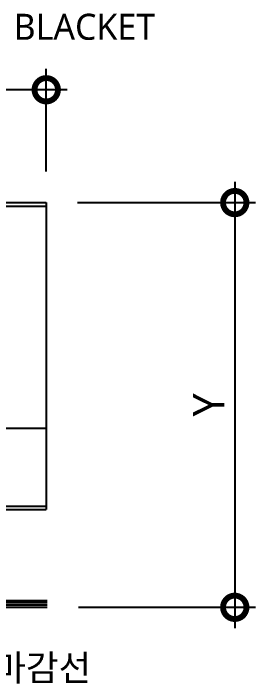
# Model space of a CAD drawing. Extents: x 4650 to 80882, y 2100 to 57300.
# Drawn here: x 10159 to 12485, y 10904 to 17348 of the extents above; entities that cross this region are included whole.
import ezdxf

# ---------------------------------------------------------------- set-up
doc = ezdxf.new("R2010")
doc.units = 0
doc.header["$LTSCALE"] = 200
doc.header["$MEASUREMENT"] = 0
doc.header["$PDMODE"] = 2
doc.layers.get('0').update_dxf_attribs({"linetype": 'CONTINUOUS'})
doc.layers.get('DEFPOINTS').update_dxf_attribs({"color": 137, "linetype": 'CONTINUOUS'})
for name, color, linetype in [('DIM', 7, 'CONTINUOUS'), ('R', 1, 'CONTINUOUS'), ('TEXT', 3, 'CONTINUOUS')]:
    doc.layers.add(name, color=color, linetype=linetype)
doc.styles.add('$0$스타일1', font='malgun.ttf')
doc.styles.add('스타일1', font='malgun.ttf')
doc.dimstyles.new('CJA', dxfattribs={"dimscale": 300, "dimtxt": 2.7, "dimasz": 1, "dimexe": 2, "dimexo": 3, "dimgap": 1, "dimtad": 1, "dimdec": 0, "dimzin": 1, "dimdsep": 46, "dimlunit": 6, "dimtxsty": '$0$스타일1', "dimblk": 'CJDOT', "dimcen": 0.09, "dimdle": 1, "dimclrd": 256, "dimclre": 256, "dimclrt": 3, "dimadec": 0, "dimazin": 0, "dimtfac": 1, "dimtdec": 0, "dimtix": 1, "dimtmove": 2, "dimatfit": 3, "dimldrblk": 'CJDOT', "dimfxl": 1, "dimtolj": 1, "dimtzin": 1, "dimarcsym": 0})

# ---------------------------------------------------------------- blocks, each defined once
blk = doc.blocks.new('_DotSmall')
at = {"color": 0, "linetype": 'ByBlock', "const_width": 0.5}
blk.add_lwpolyline([(-0.0625, 0, 1), (0.0625, 0, 1)], format="xyb", close=True, dxfattribs=at)
blk = doc.blocks.new('*D59')
at = {"layer": 'DEFPOINTS', "color": 0, "transparency": 16777216}
for p in [(6456.5, 16614.1), (6456.5, 15529.2), (10474.3, 15529.2)]:
    blk.add_point(p, dxfattribs=at)
at = {"layer": 'DIM', "color": 7, "lineweight": -2, "transparency": 16777216}
for p, q in [((6456.5, 15829.2), (6456.5, 16814.1)), ((10474.3, 15829.2), (10474.3, 16814.1)), ((10674.3, 16614.1), (6256.5, 16614.1))]:
    blk.add_line(p, q, dxfattribs=at)
at = {"layer": 'DIM', "color": 7, "lineweight": -2, "transparency": 16777216, "xscale": 450, "yscale": 450, "zscale": 450, "rotation": 180}
blk.add_blockref('_DotSmall', (6456.5, 16614.1), dxfattribs=at)
at = {"layer": 'DIM', "color": 7, "lineweight": -2, "transparency": 16777216, "xscale": 450, "yscale": 450, "zscale": 450}
blk.add_blockref('_DotSmall', (10474.3, 16614.1), dxfattribs=at)
at = {"layer": 'DIM', "color": 3, "transparency": 16777216, "insert": (8465.4, 16864.1), "char_height": 300, "attachment_point": 5, "style": '스타일1'}
blk.add_mtext('\\A1;X', dxfattribs=at)
blk = doc.blocks.new('CJDOT')
blk.add_line((-2, 0), (2, 0))
at = {"const_width": 0.5}
blk.add_lwpolyline([(-0.25, 0, 1), (0.25, 0, 1)], format="xyb", close=True, dxfattribs=at)
blk = doc.blocks.new('*D60')
at = {"layer": 'DEFPOINTS', "color": 0, "transparency": 16777216}
for p in [(10474.3, 15529.2), (10483.2, 11637.9), (12284.6, 11637.9)]:
    blk.add_point(p, dxfattribs=at)
at = {"layer": 'DIM', "color": 7, "lineweight": -2, "transparency": 16777216}
for p, q in [((12284.6, 15729.2), (12284.6, 11437.9)), ((10774.3, 15529.2), (12484.6, 15529.2)), ((10783.2, 11637.9), (12484.6, 11637.9))]:
    blk.add_line(p, q, dxfattribs=at)
at = {"layer": 'DIM', "color": 7, "lineweight": -2, "transparency": 16777216, "xscale": 450, "yscale": 450, "zscale": 450}
for p, rotation in [((12284.6, 15529.2), 90), ((12284.6, 11637.9), 270)]:
    blk.add_blockref('_DotSmall', p, dxfattribs=dict(at, rotation=rotation))
at = {"layer": 'DIM', "color": 3, "transparency": 16777216, "insert": (12034.6, 13583.6), "char_height": 300, "attachment_point": 5, "rotation": 90, "style": '스타일1'}
blk.add_mtext('\\A1;Y', dxfattribs=at)

msp = doc.modelspace()

# ---------------------------------------------------------------- linework, layer by layer
at = {"color": 1}
for p, q in [((7266, 11705), (10483.2, 11705)), ((7266, 11637.9), (10483.2, 11637.9))]:
    msp.add_line(p, q, dxfattribs=at)
at = {"layer": 'R', "color": 1}
for p, q in [((6247.5, 15529.2), (10474.3, 15529.2)), ((6603.9, 15495.7), (10474.3, 15495.7)), ((10474.3, 15529.2), (10474.3, 12577.2)), ((8942.4, 13360.1), (10474.3, 13360.1)), ((6247.5, 12610.8), (10474.3, 12610.8)), ((6247.5, 12577.2), (10474.3, 12577.2)), ((7266, 11682.6), (10483.2, 11682.6)), ((7266, 11660.3), (10483.2, 11660.3))]:
    msp.add_line(p, q, dxfattribs=at)

# ---------------------------------------------------------------- texts
at = {"layer": 'TEXT', "style": '스타일1'}
for s, p in [('BLACKET', (10160.2, 17094.8)), ('상부 천정 마감선', (8540.7, 10931.1))]:
    msp.add_text(s, height=250, dxfattribs=at).set_placement(p)

# ---------------------------------------------------------------- dimensions: what is measured, and where the dimension line sits
at = {"layer": 'DIM'}
dim = msp.add_linear_dim(base=(6456.5, 16614.1), p1=(10474.3, 15529.2), p2=(6456.5, 15529.2), text='X', dimstyle='CJA', override={"dimscale": 100, "dimtxt": 3, "dimasz": 4.5, "dimtxsty": '스타일1', "dimblk1": 'DotSmall', "dimblk2": 'DotSmall', "dimsah": 1, "dimdle": 2, "dimclrd": 7, "dimclre": 7}, dxfattribs=at)
dim.commit()
dim.dimension.update_dxf_attribs({"geometry": '*D59', "text_midpoint": (8465.4, 16864.1)})
dim = msp.add_linear_dim(base=(12284.6, 11637.9), p1=(10474.3, 15529.2), p2=(10483.2, 11637.9), angle=90, text='Y', dimstyle='CJA', override={"dimscale": 100, "dimtxt": 3, "dimasz": 4.5, "dimtxsty": '스타일1', "dimblk1": 'DotSmall', "dimblk2": 'DotSmall', "dimsah": 1, "dimdle": 2, "dimclrd": 7, "dimclre": 7}, dxfattribs=at)
dim.commit()
dim.dimension.update_dxf_attribs({"geometry": '*D60', "text_midpoint": (12034.6, 13583.6)})

doc.saveas('drawing.dxf')
